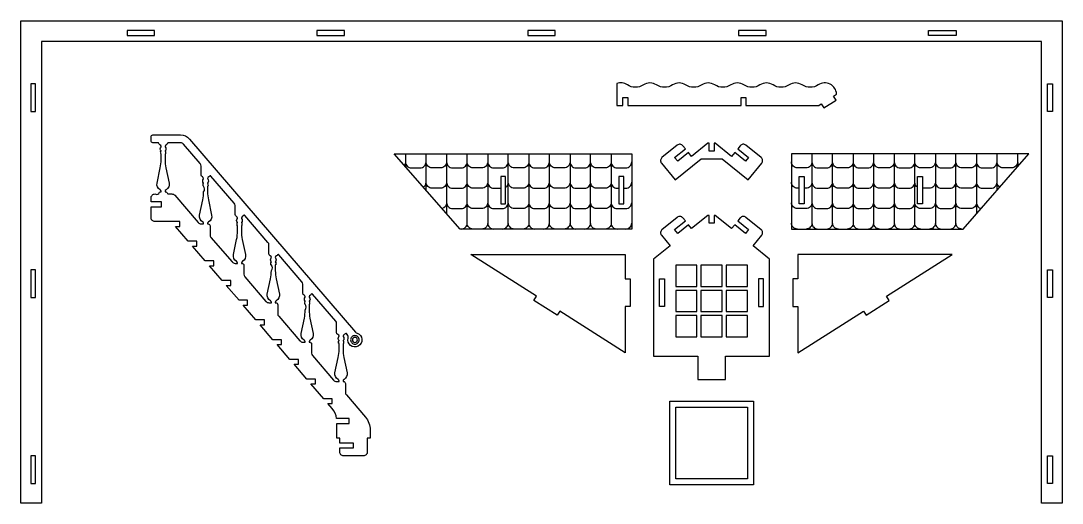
# Model space of a CAD drawing. Extents: x 3446 to 14467, y -2787 to 3269.
# Drawn here: x 6327 to 8864, y -683 to 493 of the extents above; entities that cross this region are included whole.
import ezdxf

# ---------------------------------------------------------------- set-up
doc = ezdxf.new("R2010")
doc.units = 0
doc.header["$MEASUREMENT"] = 0
doc.layers.add('LAYER_1', color=18, linetype='CONTINUOUS')

msp = doc.modelspace()

# ---------------------------------------------------------------- linework, layer by layer
at = {"layer": 'LAYER_1'}
for points in [[(8813.4, 442.5), (6377.4, 442.5), (6377.4, -683.1), (6327, -683.1), (6327, 492.9), (8863.8, 492.9), (8863.8, -683.1), (8813.4, -683.1)], [(6585.6, 456.9), (6652.8, 456.9), (6652.8, 468.9), (6585.6, 468.9)], [(7048.2, 456.9), (7115.4, 456.9), (7115.4, 468.9), (7048.2, 468.9)], [(7561.8, 456.9), (7629, 456.9), (7629, 468.9), (7561.8, 468.9)], [(8075.4, 456.9), (8142.6, 456.9), (8142.6, 468.9), (8075.4, 468.9)], [(8605.2, 456.9), (8538, 456.9), (8538, 468.9), (8605.2, 468.9)], [(6363, 272.1), (6363, 339.3), (6351, 339.3), (6351, 272.1)], [(8827.8, 272.1), (8827.8, 339.3), (8839.8, 339.3), (8839.8, 272.1)], [(7396.9, -14.7), (7236.4, 168.6), (7815.1, 168.6), (7815.1, -14.7)], [(8622.4, -14.7), (8782.9, 168.6), (8204.2, 168.6), (8204.2, -14.7)], [(7507.9, 113.6), (7495.9, 113.6), (7495.9, 46.4), (7507.9, 46.4)], [(7795.9, 113.6), (7783.9, 113.6), (7783.9, 46.4), (7795.9, 46.4)], [(8223.4, 113.6), (8235.4, 113.6), (8235.4, 46.4), (8223.4, 46.4)], [(8511.4, 113.6), (8523.4, 113.6), (8523.4, 46.4), (8511.4, 46.4)], [(7811.5, -203.7), (7799.5, -203.7), (7799.5, -316.7), (7639.8, -214.8), (7633.3, -224.9), (7576.7, -188.8), (7583.1, -178.7), (7423.4, -76.8), (7799.5, -76.8), (7799.5, -136.5), (7811.5, -136.5)], [(8207.8, -203.7), (8219.8, -203.7), (8219.8, -316.7), (8379.5, -214.8), (8386, -224.9), (8442.6, -188.8), (8436.2, -178.7), (8595.9, -76.8), (8219.8, -76.8), (8219.8, -136.5), (8207.8, -136.5)], [(6363, -181.5), (6363, -114.3), (6351, -114.3), (6351, -181.5)], [(7922.3, -154.7), (7974.1, -154.7), (7974.1, -102.9), (7922.3, -102.9)], [(7983.7, -154.7), (8035.6, -154.7), (8035.6, -102.9), (7983.7, -102.9)], [(8045.2, -154.7), (8097, -154.7), (8097, -102.9), (8045.2, -102.9)], [(8827.8, -181.5), (8827.8, -114.3), (8839.8, -114.3), (8839.8, -181.5)], [(7883, -136.5), (7895, -136.5), (7895, -203.7), (7883, -203.7)], [(8136.2, -136.5), (8124.2, -136.5), (8124.2, -203.7), (8136.2, -203.7)], [(7922.3, -216.2), (7974.1, -216.2), (7974.1, -164.3), (7922.3, -164.3)], [(7983.7, -216.2), (8035.6, -216.2), (8035.6, -164.3), (7983.7, -164.3)], [(8045.2, -216.2), (8097, -216.2), (8097, -164.3), (8045.2, -164.3)], [(7922.3, -277.6), (7974.1, -277.6), (7974.1, -225.8), (7922.3, -225.8)], [(7983.7, -277.6), (8035.6, -277.6), (8035.6, -225.8), (7983.7, -225.8)], [(8045.2, -277.6), (8097, -277.6), (8097, -225.8), (8045.2, -225.8)], [(7907.9, -434.6), (8111.4, -434.6), (8111.4, -638.1), (7907.9, -638.1)], [(7922.3, -449), (8097, -449), (8097, -623.7), (7922.3, -623.7)], [(6363, -635.1), (6363, -567.9), (6351, -567.9), (6351, -635.1)], [(8827.8, -635.1), (8827.8, -567.9), (8839.8, -567.9), (8839.8, -635.1)]]:
    msp.add_lwpolyline(points, close=True, dxfattribs=at)
for points in [[(8081.4, 286.7), (8081.4, 305.9), (8093.4, 305.9), (8093.4, 286.7), (8270.9, 286.7), (8277, 290.5), (8283.4, 280.4), (8313.2, 299.4), (8306.7, 309.5), (8314.2, 314.3, 0.579603), (8269.5, 336.7, -0.300981), (8230.3, 336.7, 0.300981), (8198.5, 336.7, -0.300981), (8159.4, 336.7, 0.300981), (8127.6, 336.7, -0.300981), (8088.4, 336.7, 0.300981), (8056.6, 336.7, -0.300981), (8017.5, 336.7, 0.300981), (7985.7, 336.7, -0.300981), (7946.5, 336.7, 0.300981), (7914.7, 336.7, -0.300981), (7875.5, 336.7, 0.300981), (7843.7, 336.7, -0.300981), (7804.6, 336.7, 0.236244), (7779, 339.8), (7779, 286.7), (7793.4, 286.7), (7793.4, 305.9), (7805.4, 305.9), (7805.4, 286.7)], [(7096.8, -488.5), (7126.9, -488.5), (7126.9, -476.5), (7096.3, -476.5, 0.140614), (7085.2, -452.4), (7075, -440.5), (7085.6, -440.5), (7085.6, -428.5), (7064.7, -428.5), (7033.7, -392.5), (7044.4, -392.5), (7044.4, -380.5), (7023.4, -380.5), (6992.5, -344.5), (7003.2, -344.5), (7003.2, -332.5), (6982.2, -332.5), (6951.3, -296.5), (6961.9, -296.5), (6961.9, -284.5), (6940.9, -284.5), (6910, -248.5), (6920.7, -248.5), (6920.7, -236.5), (6899.7, -236.5), (6868.8, -200.5), (6879.5, -200.5), (6879.5, -188.5), (6858.5, -188.5), (6827.5, -152.5), (6838.2, -152.5), (6838.2, -140.5), (6817.2, -140.5), (6786.3, -104.5), (6797, -104.5), (6797, -92.5), (6776, -92.5), (6745.1, -56.5), (6755.7, -56.5), (6755.7, -44.5), (6734.8, -44.5), (6703.8, -8.5), (6714.5, -8.5), (6714.5, 3.5), (6653.7, 3.5, -0.414214), (6644.1, 13.1), (6644.1, 39.5), (6670, 39.5), (6670, 51.5), (6644.1, 51.5), (6644.1, 61.1, -0.414214), (6653.7, 70.7, 0.352171), (6662.9, 72.2, -0.352171), (6667.6, 76), (6668.7, 76), (6668.7, 76.8, 0.272519), (6666.3, 81, -0.328849), (6658.9, 97.2), (6666.7, 134.5, 0.051698), (6668.7, 154.2), (6668.7, 167.9, 0.366837), (6668.3, 168.4, -0.600564), (6667.7, 170.2, 0.39765), (6667.7, 170.8, -0.39765), (6667.7, 172.3, 0.39765), (6667.7, 172.9, -0.594353), (6668.3, 174.7, 0.584261), (6668.6, 175.5, -0.375636), (6668.5, 185.6, 0.187098), (6668.7, 186.3, 0.294683), (6665.8, 190.6, -0.244569), (6662.9, 194, 0.352171), (6661.1, 195.5), (6648.9, 195.5, -0.414214), (6644.1, 200.3), (6644.1, 209.9, -0.414214), (6648.9, 214.7), (6716.1, 214.7, -0.21865), (6737.9, 204.7), (7142.1, -265.8, 0.134714), (7146.3, -268.6, -0.655406), (7149, -300.2, -0.655406), (7124.1, -280.6, 0.245805), (7122.1, -272), (7120.1, -269.6, 0.507332), (7117, -269.9, -0.156752), (7114.8, -271.8, 0.294683), (7111.8, -276.1, 0.187098), (7112, -276.7, -0.375636), (7112, -286.9, 0.584261), (7112.2, -287.7, -0.594353), (7112.8, -289.4, 0.39765), (7112.8, -290.1, -0.39765), (7112.8, -291.6, 0.39765), (7112.8, -292.2, -0.600564), (7112.2, -294, 0.366837), (7111.8, -294.4), (7111.8, -308.2, 0.051698), (7113.9, -327.9), (7121.7, -365.2, -0.328849), (7114.3, -381.4, 0.272519), (7111.8, -385.6), (7111.8, -386.4), (7112.9, -386.4, -0.414214), (7117.7, -391.2), (7117.7, -413, 0.179323), (7120, -419.3), (7166.4, -473.3, -0.179323), (7178, -504.6), (7178, -524.5), (7171, -524.5), (7171, -558.1, -0.414214), (7161.4, -567.7), (7113.4, -567.7, -0.414214), (7103.8, -558.1), (7103.8, -548.5), (7137.4, -548.5), (7137.4, -536.5), (7103.8, -536.5), (7103.8, -524.5), (7096.8, -524.5)], [(6684.1, 194.1, -0.251154), (6681.3, 190.6, 0.294683), (6678.3, 186.3, 0.187098), (6678.6, 185.6, -0.375636), (6678.5, 175.5, 0.584261), (6678.8, 174.7, -0.594353), (6679.3, 172.9, 0.39765), (6679.3, 172.3, -0.39765), (6679.3, 170.8, 0.39765), (6679.3, 170.2, -0.600564), (6678.7, 168.4, 0.366837), (6678.3, 167.9), (6678.3, 154.2, 0.051698), (6680.4, 134.5), (6688.2, 97.2, -0.328849), (6680.8, 81, 0.272519), (6678.3, 76.8), (6678.3, 76, -0.352171), (6684.1, 72.2, 0.352171), (6686, 70.7), (6694.7, 70.7, -0.21865), (6702, 67.4), (6759, 0.9, 0.21865), (6766.3, -2.4), (6772.3, -2.4), (6772.3, -1.6, 0.272519), (6769.8, 2.6, -0.328849), (6762.5, 18.8), (6770.3, 56.1, 0.051698), (6772.3, 75.8, 0.366837), (6771.9, 90, -0.600564), (6771.3, 91.8, 0.39765), (6771.3, 92.4, -0.39765), (6771.3, 93.9, 0.39765), (6771.3, 94.6, -0.594353), (6771.9, 96.3, 0.584261), (6772.2, 97.1, -0.375636), (6772.1, 107.3, 0.187098), (6772.3, 107.9, 0.294683), (6769.4, 112.2, -0.302722), (6766.4, 116.6), (6766.4, 138.5, 0.179323), (6764.1, 144.7), (6723.4, 192.2, 0.21865), (6716.1, 195.5), (6686, 195.5, 0.352171)], [(8015.6, 194.6), (8015.6, 175.4), (8003.6, 175.4), (8003.6, 194.6), (8000.9, 194.6), (7960.9, 162.2), (7953.3, 171.5), (7927.2, 150.3), (7919.6, 159.7), (7945.8, 180.8), (7939.7, 188.3, 0.414214), (7926.2, 189.7), (7888.9, 159.5, 0.414214), (7887.5, 146), (7920.7, 104.9), (7984, 156.2), (8035.3, 156.2), (8098.5, 104.9), (8131.8, 146, 0.414214), (8130.4, 159.5), (8093.1, 189.7, 0.414214), (8079.6, 188.3), (8073.5, 180.8), (8099.6, 159.7), (8092.1, 150.3), (8066, 171.5), (8058.4, 162.2), (8018.4, 194.6)], [(6854.4, -6, -0.600564), (6853.8, -4.2, 0.39765), (6853.8, -3.6, -0.39765), (6853.8, -2.1, 0.39765), (6853.8, -1.4, -0.594353), (6854.4, 0.3, 0.584261), (6854.6, 1.1, -0.375636), (6854.6, 11.3, 0.187098), (6854.8, 11.9, 0.294683), (6851.8, 16.2, -0.302722), (6848.9, 20.6), (6848.9, 42.5, 0.179323), (6846.6, 48.7), (6790.2, 114.4, 0.507332), (6787.1, 114.1, -0.156752), (6784.9, 112.2, 0.294683), (6781.9, 107.9, 0.187098), (6782.2, 107.3, -0.375636), (6782.1, 97.1, 0.584261), (6782.3, 96.3, -0.594353), (6782.9, 94.6, 0.39765), (6782.9, 93.9, -0.39765), (6782.9, 92.4, 0.39765), (6782.9, 91.8, -0.600564), (6782.3, 90, 0.366837), (6781.9, 89.6), (6781.9, 75.8, 0.051698), (6784, 56.1), (6791.8, 18.8, -0.328849), (6784.4, 2.6, 0.272519), (6781.9, -1.6), (6781.9, -2.4), (6783, -2.4, -0.414214), (6787.8, -7.2), (6787.8, -29, 0.179323), (6790.1, -35.3), (6841.5, -95.1, 0.21865), (6848.8, -98.4), (6854.8, -98.4), (6854.8, -97.6, 0.272519), (6852.3, -93.4, -0.328849), (6844.9, -77.2), (6852.7, -39.9, 0.051698), (6854.8, -20.2), (6854.8, -6.4, 0.366837)], [(6935.2, -135.9, 0.051698), (6937.3, -116.2, 0.366837), (6936.9, -102, -0.600564), (6936.3, -100.2, 0.39765), (6936.3, -99.6, -0.39765), (6936.3, -98.1, 0.39765), (6936.3, -97.4, -0.594353), (6936.8, -95.7, 0.584261), (6937.1, -94.9, -0.375636), (6937, -84.7, 0.187098), (6937.3, -84.1, 0.294683), (6934.3, -79.8, -0.302722), (6931.4, -75.4), (6931.4, -53.5, 0.179323), (6929, -47.3), (6872.7, 18.4, 0.507332), (6869.6, 18.1, -0.156752), (6867.3, 16.2, 0.294683), (6864.4, 11.9, 0.187098), (6864.6, 11.3, -0.375636), (6864.5, 1.1, 0.584261), (6864.8, 0.3, -0.594353), (6865.4, -1.4, 0.39765), (6865.4, -2.1, -0.39765), (6865.4, -3.6, 0.39765), (6865.4, -4.2, -0.600564), (6864.8, -6, 0.366837), (6864.4, -6.4), (6864.4, -20.2, 0.051698), (6866.4, -39.9), (6874.3, -77.2, -0.328849), (6866.9, -93.4, 0.272519), (6864.4, -97.6), (6864.4, -98.4), (6865.5, -98.4, -0.414214), (6870.3, -103.2), (6870.3, -125, 0.179323), (6872.6, -131.3), (6924, -191.1, 0.21865), (6931.2, -194.4), (6937.3, -194.4), (6937.3, -193.6, 0.272519), (6934.8, -189.4, -0.328849), (6927.4, -173.2)], [(8043.2, -381.9), (8043.2, -324.3), (8150.6, -324.3), (8150.6, -88.5), (8110.6, -56.1), (8131.8, -30, 0.414214), (8130.4, -16.5), (8093.1, 13.7, 0.414214), (8079.6, 12.3), (8073.5, 4.9), (8099.6, -16.3), (8092.1, -25.6), (8066, -4.5), (8058.4, -13.8), (8018.4, 18.6), (8015.6, 18.6), (8015.6, -0.6), (8003.6, -0.6), (8003.6, 18.6), (8000.9, 18.6), (7960.9, -13.8), (7953.3, -4.5), (7927.2, -25.6), (7919.6, -16.3), (7945.8, 4.9), (7939.7, 12.3, 0.414214), (7926.2, 13.7), (7888.9, -16.5, 0.414214), (7887.5, -30), (7908.6, -56.1), (7868.6, -88.5), (7868.6, -324.3), (7976, -324.3), (7976, -381.9)], [(7019.7, -212.2, 0.366837), (7019.3, -198, -0.600564), (7018.7, -196.2, 0.39765), (7018.7, -195.6, -0.39765), (7018.7, -194.1, 0.39765), (7018.7, -193.4, -0.594353), (7019.3, -191.7, 0.584261), (7019.6, -190.9, -0.375636), (7019.5, -180.7, 0.187098), (7019.7, -180.1, 0.294683), (7016.8, -175.8, -0.302722), (7013.8, -171.4), (7013.8, -149.5, 0.179323), (7011.5, -143.3), (6955.1, -77.6, 0.507332), (6952.1, -77.9, -0.156752), (6949.8, -79.8, 0.294683), (6946.9, -84.1, 0.187098), (6947.1, -84.7, -0.375636), (6947, -94.9, 0.584261), (6947.3, -95.7, -0.594353), (6947.9, -97.4, 0.39765), (6947.9, -98.1, -0.39765), (6947.9, -99.6, 0.39765), (6947.9, -100.2, -0.600564), (6947.3, -102, 0.366837), (6946.9, -102.4), (6946.9, -116.2, 0.051698), (6948.9, -135.9), (6956.7, -173.2, -0.328849), (6949.3, -189.4, 0.272519), (6946.9, -193.6), (6946.9, -194.4), (6948, -194.4, -0.414214), (6952.8, -199.2), (6952.8, -221, 0.179323), (6955.1, -227.3), (7006.4, -287.1, 0.21865), (7013.7, -290.4), (7019.7, -290.4), (7019.7, -289.6, 0.272519), (7017.3, -285.4, -0.328849), (7009.9, -269.2), (7017.7, -231.9, 0.051698)], [(7102.2, -294.4, 0.366837), (7101.8, -294, -0.600564), (7101.2, -292.2, 0.39765), (7101.2, -291.6, -0.39765), (7101.2, -290.1, 0.39765), (7101.2, -289.4, -0.594353), (7101.8, -287.7, 0.584261), (7102.1, -286.9, -0.375636), (7102, -276.7, 0.187098), (7102.2, -276.1, 0.294683), (7099.3, -271.8, -0.302722), (7096.3, -267.4), (7096.3, -245.5, 0.179323), (7094, -239.3), (7037.6, -173.6, 0.507332), (7034.5, -173.9, -0.156752), (7032.3, -175.8, 0.294683), (7029.3, -180.1, 0.187098), (7029.6, -180.7, -0.375636), (7029.5, -190.9, 0.584261), (7029.8, -191.7, -0.594353), (7030.3, -193.4, 0.39765), (7030.3, -194.1, -0.39765), (7030.3, -195.6, 0.39765), (7030.3, -196.2, -0.600564), (7029.7, -198, 0.366837), (7029.3, -198.4), (7029.3, -212.2, 0.051698), (7031.4, -231.9), (7039.2, -269.2, -0.328849), (7031.8, -285.4, 0.272519), (7029.3, -289.6), (7029.3, -290.4), (7030.4, -290.4, -0.414214), (7035.2, -295.2), (7035.2, -317, 0.179323), (7037.6, -323.3), (7088.9, -383.1, 0.21865), (7096.2, -386.4), (7102.2, -386.4), (7102.2, -385.6, 0.272519), (7099.7, -381.4, -0.328849), (7092.3, -365.2), (7100.2, -327.9, 0.051698), (7102.2, -308.2)], [(7140.8, -274.6, 0.414214), (7130.4, -285, 0.414214), (7140.8, -295.4, 0.414214), (7151.2, -285, 0.414214)], [(7140.8, -278.8, 0.414214), (7134.6, -285, 0.414214), (7140.8, -291.2, 0.414214), (7147, -285, 0.414214)]]:
    msp.add_lwpolyline(points, format="xyb", close=True, dxfattribs=at)
for points in [[(7264, 168.6), (7264, 137)], [(7314.1, 79.8), (7314.1, 168.6)], [(7364.2, 168.6), (7364.2, 22.6)], [(8655, 168.6), (8655, 22.6)], [(8705.1, 79.8), (8705.1, 168.6)], [(8755.2, 168.6), (8755.2, 137)]]:
    msp.add_lwpolyline(points, dxfattribs=at)
for points in [[(7399.9, -14.7, 0.414214), (7414.3, -0.3), (7414.3, 168.6)], [(7464.4, 168.6), (7464.4, -0.3, -0.414214), (7450, -14.7)], [(7528.9, -14.7, -0.414214), (7514.5, -0.3), (7514.5, 168.6)], [(7564.6, 168.6), (7564.6, -0.3, -0.414214), (7550.2, -14.7)], [(7600.3, -14.7, 0.414214), (7614.7, -0.3), (7614.7, 168.6)], [(7664.8, 168.6), (7664.8, -0.3, -0.414214), (7650.4, -14.7)], [(7729.3, -14.7, -0.414214), (7714.9, -0.3), (7714.9, 168.6)], [(7765, 168.6), (7765, -0.3, 0.414214), (7779.4, -14.7)], [(8254.3, 168.6), (8254.3, -0.3, -0.414214), (8239.9, -14.7)], [(8318.8, -14.7, -0.414214), (8304.4, -0.3), (8304.4, 168.6)], [(8354.5, 168.6), (8354.5, -0.3, -0.414214), (8340.1, -14.7)], [(8390.2, -14.7, 0.414214), (8404.6, -0.3), (8404.6, 168.6)], [(8454.7, 168.6), (8454.7, -0.3, 0.414214), (8469.1, -14.7)], [(8519.2, -14.7, -0.414214), (8504.8, -0.3), (8504.8, 168.6)], [(8554.9, 168.6), (8554.9, -0.3, -0.414214), (8540.5, -14.7)], [(8619.3, -14.7, -0.414214), (8604.9, -0.3), (8604.9, 168.6)], [(7264, 148.7, -0.159509), (7261.3, 140.2)], [(7264, 148.7, 0.414214), (7278.4, 134.3), (7299.7, 134.3, 0.414214), (7314.1, 148.7)], [(7364.2, 148.7, -0.414214), (7349.8, 134.3), (7328.5, 134.3, -0.414214), (7314.1, 148.7)], [(7364.2, 148.7, 0.414214), (7378.6, 134.3), (7399.9, 134.3, 0.414214), (7414.3, 148.7)], [(7464.4, 148.7, -0.414214), (7450, 134.3), (7428.7, 134.3, -0.414214), (7414.3, 148.7)], [(7464.4, 148.7, 0.414214), (7478.8, 134.3), (7500.1, 134.3, 0.414214), (7514.5, 148.7)], [(7564.6, 148.7, -0.414214), (7550.2, 134.3), (7528.9, 134.3, -0.414214), (7514.5, 148.7)], [(7564.6, 148.7, 0.414214), (7579, 134.3), (7600.3, 134.3, 0.414214), (7614.7, 148.7)], [(7664.8, 148.7, -0.414214), (7650.4, 134.3), (7629.1, 134.3, -0.414214), (7614.7, 148.7)], [(7664.8, 148.7, 0.414214), (7679.2, 134.3), (7700.5, 134.3, 0.414214), (7714.9, 148.7)], [(7765, 148.7, -0.414214), (7750.6, 134.3), (7729.3, 134.3, -0.414214), (7714.9, 148.7)], [(7765, 148.7, 0.414214), (7779.4, 134.3), (7800.7, 134.3, 0.414214), (7815.1, 148.7)], [(8254.3, 148.7, -0.414214), (8239.9, 134.3), (8218.6, 134.3, -0.414214), (8204.2, 148.7)], [(8254.3, 148.7, 0.414214), (8268.7, 134.3), (8290, 134.3, 0.414214), (8304.4, 148.7)], [(8354.5, 148.7, -0.414214), (8340.1, 134.3), (8318.8, 134.3, -0.414214), (8304.4, 148.7)], [(8354.5, 148.7, 0.414214), (8368.9, 134.3), (8390.2, 134.3, 0.414214), (8404.6, 148.7)], [(8454.7, 148.7, -0.414214), (8440.3, 134.3), (8419, 134.3, -0.414214), (8404.6, 148.7)], [(8454.7, 148.7, 0.414214), (8469.1, 134.3), (8490.4, 134.3, 0.414214), (8504.8, 148.7)], [(8554.9, 148.7, -0.414214), (8540.5, 134.3), (8519.2, 134.3, -0.414214), (8504.8, 148.7)], [(8554.9, 148.7, 0.414214), (8569.3, 134.3), (8590.5, 134.3, 0.414214), (8604.9, 148.7)], [(8655, 148.7, -0.414214), (8640.6, 134.3), (8619.3, 134.3, -0.414214), (8604.9, 148.7)], [(8655, 148.7, 0.414214), (8669.4, 134.3), (8690.7, 134.3, 0.414214), (8705.1, 148.7)], [(8755.2, 148.7, -0.414214), (8740.8, 134.3), (8719.5, 134.3, -0.414214), (8705.1, 148.7)], [(8755.2, 148.7, 0.159509), (8758, 140.2)], [(7307.8, 87.1, 0.249891), (7314.1, 99.1)], [(7364.2, 99.1, -0.414214), (7349.8, 84.7), (7328.5, 84.7, -0.414214), (7314.1, 99.1)], [(7364.2, 99.1, 0.414214), (7378.6, 84.7), (7399.9, 84.7, 0.414214), (7414.3, 99.1)], [(7464.4, 99.1, -0.414214), (7450, 84.7), (7428.7, 84.7, -0.414214), (7414.3, 99.1)], [(7464.4, 99.1, 0.414214), (7478.8, 84.7), (7495.9, 84.7)], [(7507.9, 86.9, 0.255564), (7514.5, 99.1)], [(7564.6, 99.1, -0.414214), (7550.2, 84.7), (7528.9, 84.7, -0.414214), (7514.5, 99.1)], [(7564.6, 99.1, 0.414214), (7579, 84.7), (7600.3, 84.7, 0.414214), (7614.7, 99.1)], [(7664.8, 99.1, -0.414214), (7650.4, 84.7), (7629.1, 84.7, -0.414214), (7614.7, 99.1)], [(7664.8, 99.1, 0.414214), (7679.2, 84.7), (7700.5, 84.7, 0.414214), (7714.9, 99.1)], [(7765, 99.1, -0.414214), (7750.6, 84.7), (7729.3, 84.7, -0.414214), (7714.9, 99.1)], [(7765, 99.1, 0.414214), (7779.4, 84.7), (7783.9, 84.7)], [(7795.9, 84.7), (7800.7, 84.7, 0.414214), (7815.1, 99.1)], [(8223.4, 84.7), (8218.6, 84.7, -0.414214), (8204.2, 99.1)], [(8254.3, 99.1, -0.414214), (8239.9, 84.7), (8235.4, 84.7)], [(8254.3, 99.1, 0.414214), (8268.7, 84.7), (8290, 84.7, 0.414214), (8304.4, 99.1)], [(8354.5, 99.1, -0.414214), (8340.1, 84.7), (8318.8, 84.7, -0.414214), (8304.4, 99.1)], [(8354.5, 99.1, 0.414214), (8368.9, 84.7), (8390.2, 84.7, 0.414214), (8404.6, 99.1)], [(8454.7, 99.1, -0.414214), (8440.3, 84.7), (8419, 84.7, -0.414214), (8404.6, 99.1)], [(8454.7, 99.1, 0.414214), (8469.1, 84.7), (8490.4, 84.7, 0.414214), (8504.8, 99.1)], [(8511.4, 86.9, -0.255564), (8504.8, 99.1)], [(8554.9, 99.1, -0.414214), (8540.5, 84.7), (8523.4, 84.7)], [(8554.9, 99.1, 0.414214), (8569.3, 84.7), (8590.5, 84.7, 0.414214), (8604.9, 99.1)], [(8655, 99.1, -0.414214), (8640.6, 84.7), (8619.3, 84.7, -0.414214), (8604.9, 99.1)], [(8655, 99.1, 0.414214), (8669.4, 84.7), (8690.7, 84.7, 0.414214), (8705.1, 99.1)], [(8711.5, 87.1, -0.249891), (8705.1, 99.1)], [(7364.2, 49.4, -0.349089), (7353.1, 35.4)], [(7364.2, 49.4, 0.414214), (7378.6, 35), (7399.9, 35, 0.414214), (7414.3, 49.4)], [(7464.4, 49.4, -0.414214), (7450, 35), (7428.7, 35, -0.414214), (7414.3, 49.4)], [(7464.4, 49.4, 0.414214), (7478.8, 35), (7500.1, 35, 0.414214), (7514.5, 49.4)], [(7564.6, 49.4, -0.414214), (7550.2, 35), (7528.9, 35, -0.414214), (7514.5, 49.4)], [(7564.6, 49.4, 0.414214), (7579, 35), (7600.3, 35, 0.414214), (7614.7, 49.4)], [(7664.8, 49.4, -0.414214), (7650.4, 35), (7629.1, 35, -0.414214), (7614.7, 49.4)], [(7664.8, 49.4, 0.414214), (7679.2, 35), (7700.5, 35, 0.414214), (7714.9, 49.4)], [(7765, 49.4, -0.414214), (7750.6, 35), (7729.3, 35, -0.414214), (7714.9, 49.4)], [(7765, 49.4, 0.414214), (7779.4, 35), (7800.7, 35, 0.414214), (7815.1, 49.4)], [(8254.3, 49.4, -0.414214), (8239.9, 35), (8218.6, 35, -0.414214), (8204.2, 49.4)], [(8254.3, 49.4, 0.414214), (8268.7, 35), (8290, 35, 0.414214), (8304.4, 49.4)], [(8354.5, 49.4, -0.414214), (8340.1, 35), (8318.8, 35, -0.414214), (8304.4, 49.4)], [(8354.5, 49.4, 0.414214), (8368.9, 35), (8390.2, 35, 0.414214), (8404.6, 49.4)], [(8454.7, 49.4, -0.414214), (8440.3, 35), (8419, 35, -0.414214), (8404.6, 49.4)], [(8454.7, 49.4, 0.414214), (8469.1, 35), (8490.4, 35, 0.414214), (8504.8, 49.4)], [(8554.9, 49.4, -0.414214), (8540.5, 35), (8519.2, 35, -0.414214), (8504.8, 49.4)], [(8554.9, 49.4, 0.414214), (8569.3, 35), (8590.5, 35, 0.414214), (8604.9, 49.4)], [(8655, 49.4, -0.414214), (8640.6, 35), (8619.3, 35, -0.414214), (8604.9, 49.4)], [(8655, 49.4, 0.349089), (8666.2, 35.4)], [(7428.7, -14.7, -0.414214), (7414.3, -0.3)], [(7464.4, -0.3, 0.414214), (7478.8, -14.7)], [(7500.1, -14.7, 0.414214), (7514.5, -0.3)], [(7564.6, -0.3, 0.414214), (7579, -14.7)], [(7629.1, -14.7, -0.414214), (7614.7, -0.3)], [(7664.8, -0.3, 0.414214), (7679.2, -14.7)], [(7700.5, -14.7, 0.414214), (7714.9, -0.3)], [(7765, -0.3, -0.414214), (7750.6, -14.7)], [(7800.7, -14.7, 0.414214), (7815.1, -0.3)], [(8218.6, -14.7, -0.414214), (8204.2, -0.3)], [(8254.3, -0.3, 0.414214), (8268.7, -14.7)], [(8290, -14.7, 0.414214), (8304.4, -0.3)], [(8354.5, -0.3, 0.414214), (8368.9, -14.7)], [(8419, -14.7, -0.414214), (8404.6, -0.3)], [(8454.7, -0.3, -0.414214), (8440.3, -14.7)], [(8490.4, -14.7, 0.414214), (8504.8, -0.3)], [(8554.9, -0.3, 0.414214), (8569.3, -14.7)], [(8590.5, -14.7, 0.414214), (8604.9, -0.3)]]:
    msp.add_lwpolyline(points, format="xyb", dxfattribs=at)

doc.saveas('drawing.dxf')
